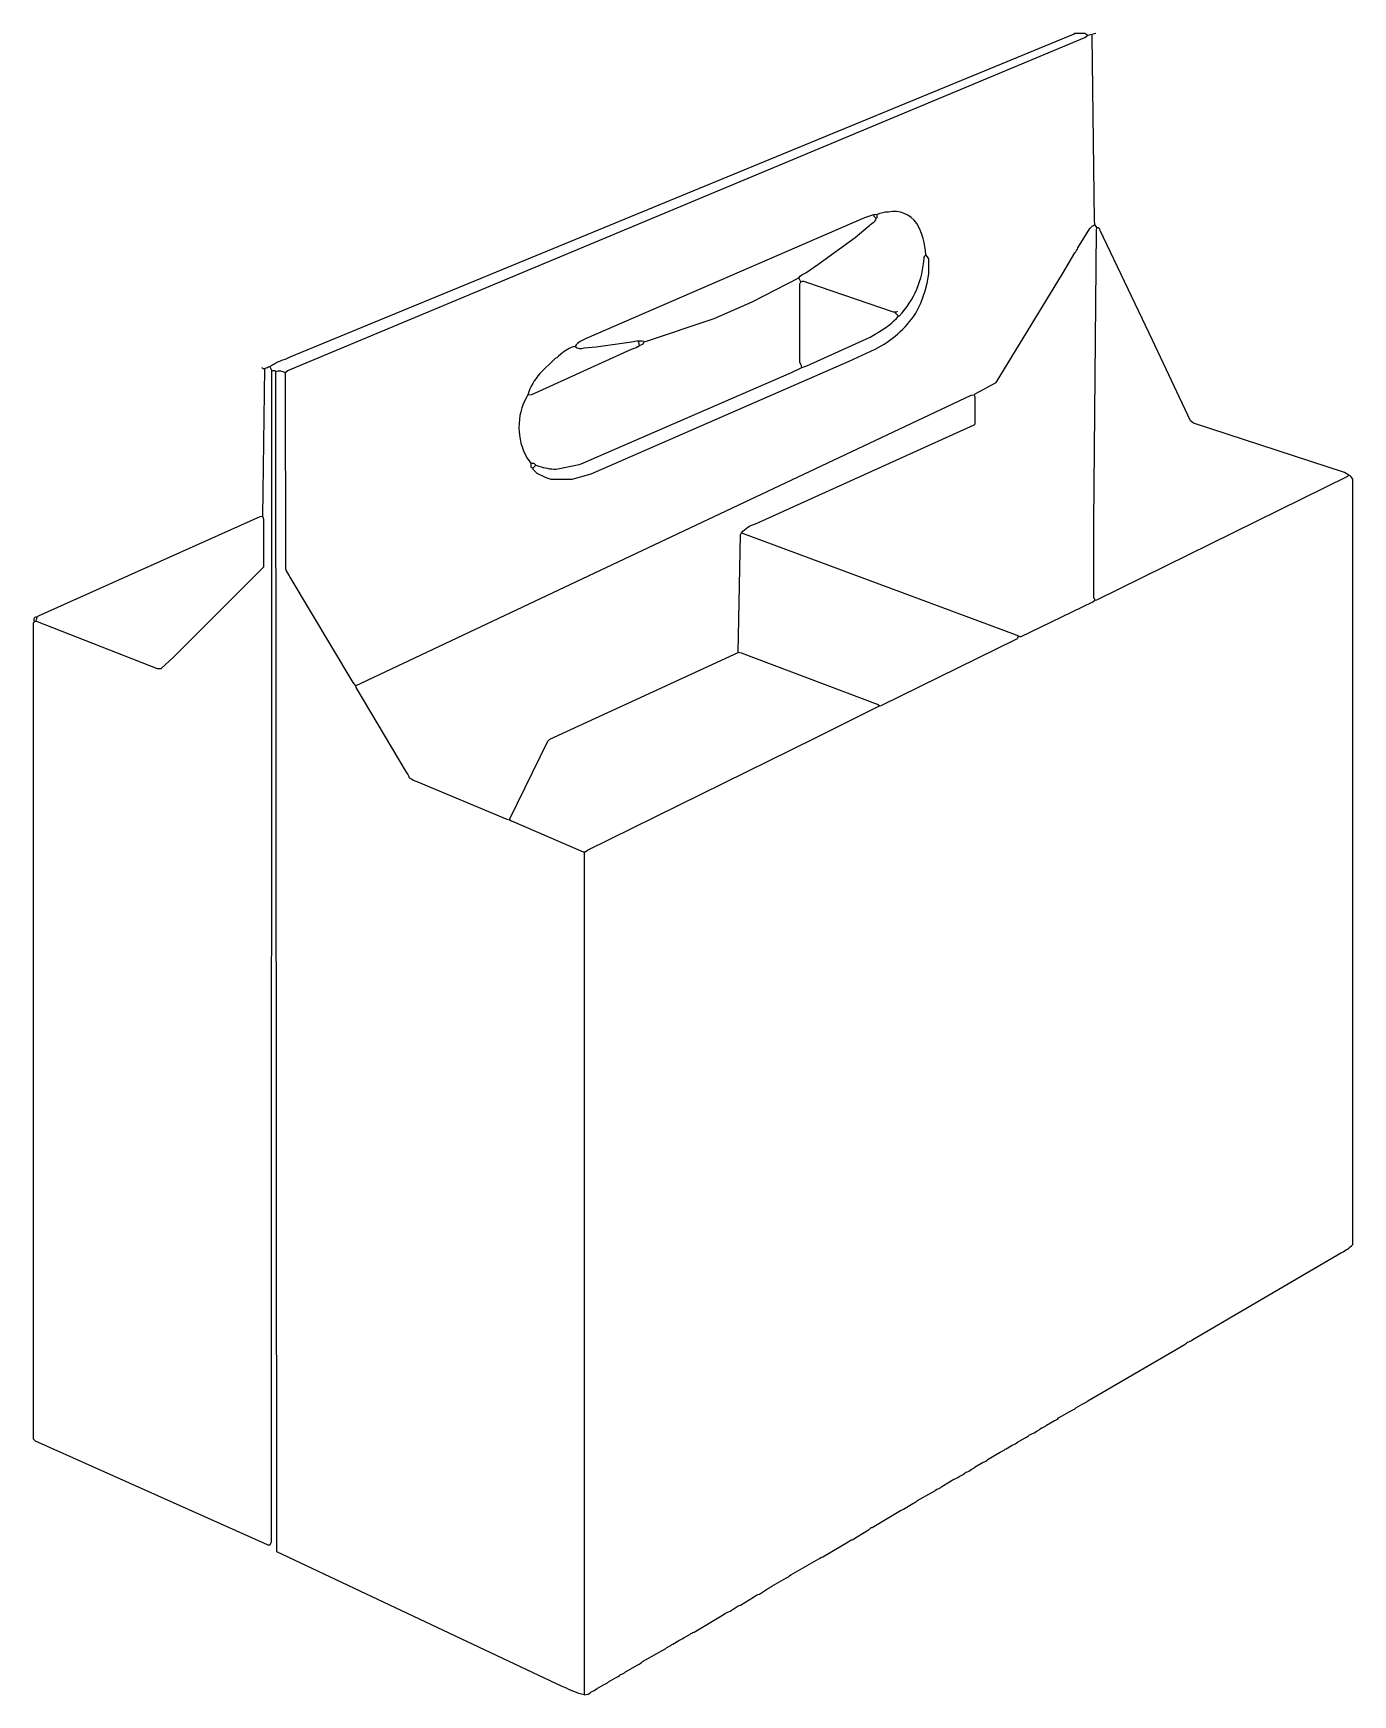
# Model space of a CAD drawing. Extents: x 67 to 1377, y 87 to 1737.
import ezdxf

# ---------------------------------------------------------------- set-up
doc = ezdxf.new("R2010")
doc.units = 0
doc.layers.get('0').update_dxf_attribs({"linetype": 'CONTINUOUS'})

msp = doc.modelspace()

# ---------------------------------------------------------------- linework, layer by layer
at = {"color": 250, "linetype": 'CONTINUOUS'}
for points in [[(294, 1405), (295, 1404), (297, 1404, -0.078207), (302, 1406, -0.081134), (318.1, 1413.8), (322.1, 1415.7), (1099.9, 1736.2), (1101, 1737), (1111, 1737), (1112.9, 1735.8), (1114, 1735), (1122, 1737)], [(304, 1402), (307, 1402), (308, 1401, -0.247806), (317, 1400), (319.9, 1402.2), (1111.1, 1732.8), (1114, 1735)], [(586, 1304), (609.1, 1308.7), (610.9, 1309.3), (819.9, 1400.2), (830, 1405), (835.1, 1406.8), (897.9, 1435.2), (902.9, 1438.2, 0.06304), (907.1, 1440.8, 0.088931), (926, 1456), (926.9, 1456.2, 0.17525), (951.384615, 1513.923077, -0.114687), (953, 1517, 0.122326), (944.230769, 1548.153846, 0.298927), (915.94, 1559.42, 0.104045), (905, 1557), (901.076923, 1556.615385), (892.1, 1553.7), (616.1, 1433.8), (610.1, 1430.8, 0.134354), (605, 1426, 0.137676), (590.9, 1418.2), (588, 1416, -0.184026), (585, 1414), (570, 1399, 0.107017), (558, 1378), (557, 1376, 0.261867), (557.230769, 1315.153846), (561, 1310), (564, 1310), (566, 1308), (569.1, 1307.2, 0.080362), (586, 1304)], [(605, 1426, 0.296874), (614.035294, 1424.541176), (625.964706, 1425.458824), (660.932432, 1430.405405, -0.133575), (675, 1431), (743.1, 1453.8), (780.9, 1470.2), (827, 1494, -0.136482), (834, 1499), (845.9, 1507.2), (883, 1534), (896, 1545, -0.083767), (901, 1549, 0.150174), (904, 1553), (905, 1554), (905, 1557)], [(387, 1089), (998.088235, 1377.647059), (1001, 1378), (1002.1, 1378.8), (1023, 1390), (1088.8, 1498.1), (1101.2, 1518.9, 0.075712), (1104.2, 1523.9), (1116, 1543, -0.09902), (1121, 1547)], [(614, 924), (614, 87, 0.233877), (621, 90, 0.129316), (626.1, 92.8), (633, 97, 0.129316), (638.1, 99.8), (645.1, 103.8, 0.089283), (650, 107, 0.129316), (655.1, 109.8), (667.1, 116.8, 0.089283), (672, 120), (695, 133), (696.1, 133.8, 0.089283), (701, 137), (701.9, 137.2), (708, 141, 0.129316), (713.1, 143.8), (719, 147, -0.120666), (723, 149), (753, 167, -0.090711), (759, 170), (765, 174, -0.120666), (769, 176), (782, 184, -0.079147), (788, 187), (797.1, 192.8, 0.078461), (800.1, 194.8), (814.1, 202.8, 0.089283), (819, 206), (847, 222, -0.120666), (851, 224), (876, 239, -0.120666), (880, 241), (896.1, 250.8, 0.118981), (899, 253), (899.9, 253.2), (928, 270, 0.082763), (930.9, 271.2), (940.1, 276.8, 0.089283), (945, 280), (959.1, 287.8, 0.089283), (964, 291, 0.129316), (969.1, 293.8), (981, 301, 0.129316), (986.1, 303.8), (988.1, 304.8, 0.089283), (993, 308, 0.129316), (998.1, 310.8, 0.089283), (1003, 314), (1003.9, 314.2), (1010, 318, 0.129316), (1015.1, 320.8), (1027.1, 327.8, 0.089283), (1032, 331), (1032.9, 331.2), (1039, 335, 0.129316), (1044.1, 337.8), (1051.9, 342.2, 0.113019), (1056, 345, 0.075668), (1068, 352, 0.129316), (1073.1, 354.8), (1080.9, 359.2, 0.113019), (1085, 362), (1099.1, 369.8, 0.078461), (1102.1, 371.8), (1109.1, 375.8, 0.089283), (1114, 379), (1208.9, 434.2, 0.113019), (1213, 437, 0.129316), (1218.1, 439.8), (1365.9, 526.2, 0.085858), (1377, 534), (1377, 1294, 0.197676), (1373, 1298), (1368.846154, 1300.769231), (1218.9, 1349.8), (1216, 1352), (1178.2, 1432.1), (1126.230769, 1541.153846, 0.40652), (1123, 1544)], [(561, 1310), (561, 1306), (563, 1305), (563, 1304), (567, 1300), (575.1, 1296.2), (575.9, 1295.8), (581, 1294), (602, 1294), (620.9, 1299.3), (876.9, 1411.2), (902.9, 1423.2, 0.127256), (943.2, 1458.9), (948.2, 1468.9), (952.647059, 1481.088235), (954.384615, 1488.923077), (956, 1498), (956, 1513), (954.769231, 1514.846154), (953, 1517)], [(925, 1461), (924, 1460), (921, 1460), (835.1, 1489.3), (832.1, 1490.3, 0.14489), (829, 1490)], [(558, 1378), (561.923077, 1378.384615), (660.9, 1423.2), (662.1, 1423.7, 0.080162), (669, 1427, 0.290261), (674, 1431)], [(295, 1257), (292.088235, 1256.647059), (72, 1158), (71, 1157, 0.760086), (68, 1153), (67.8, 1152.1), (67, 1151), (67, 341), (69, 339), (299.1, 236.2), (299.9, 235.8), (302, 236, 0.142139), (303.50043, 239.000429), (304, 1402), (302, 1406)], [(614, 87, -0.071167), (593.9, 94.7), (592.1, 95.3), (309, 229), (308, 1401)], [(317, 1400), (317.497436, 1205.002538, 0.091071), (321.2, 1198.1), (321.8, 1196.9), (384.24, 1092.18), (387, 1089), (387.4, 1087.2), (437.230769, 1003.153846), (438.769231, 1000.846154, -0.092595), (440, 998, 0.07116), (447.9, 993.8), (537.088235, 956.352941), (540, 956), (541.846154, 954.769231), (613, 924), (615, 924), (617.1, 925.8), (843.1, 1036.8), (907, 1069), (908.9, 1069.3), (1042.9, 1135.2, 0.257933), (1045, 1138)], [(540, 956), (540.2, 956.9), (578, 1034), (580, 1036), (682.9, 1083.2), (767, 1122), (767.484875, 1154.985739), (769, 1239), (770, 1241, -0.148023), (784.1, 1249.8), (786.9, 1251.2), (1001, 1348), (1002, 1349), (1002, 1376), (1001, 1378)]]:
    msp.add_lwpolyline(points, format="xyb", dxfattribs=at)
for points in [[(770, 1241), (869.1, 1204.2), (1041.846154, 1139.769231), (1047, 1137.5), (1118.9, 1172.2), (1121, 1174), (1120.8, 1174.9), (1120, 1176), (1120, 1251), (1122.493509, 1540.993673), (1123, 1544), (1121, 1547), (1120.615385, 1550.923077), (1118.4, 1734.2), (1118, 1736)], [(830, 1405), (829.482759, 1407.793103), (828, 1410), (828, 1488), (829, 1490), (827, 1494)], [(926, 1456), (923, 1459), (923, 1460)], [(68, 1153), (70, 1153), (70.9, 1152.8), (190, 1106), (194, 1106), (206, 1117), (208, 1119), (296, 1207), (296, 1254), (295, 1257), (297, 1404)], [(1121, 1174), (1122.9, 1174.3), (1372, 1297), (1373, 1298)], [(70, 1153), (71, 1157)], [(907, 1069), (905.153846, 1070.230769), (770.1, 1121.2), (767, 1122)]]:
    msp.add_lwpolyline(points, dxfattribs=at)
at = {"color": 37, "linetype": 'CONTINUOUS'}
for points in [[(904, 1553), (902, 1555), (902, 1557)], [(669, 1427), (668, 1432)]]:
    msp.add_lwpolyline(points, dxfattribs=at)
at = {"color": 251, "linetype": 'CONTINUOUS'}
msp.add_lwpolyline([(563, 1305), (566, 1308)], dxfattribs=at)

doc.saveas('drawing.dxf')
